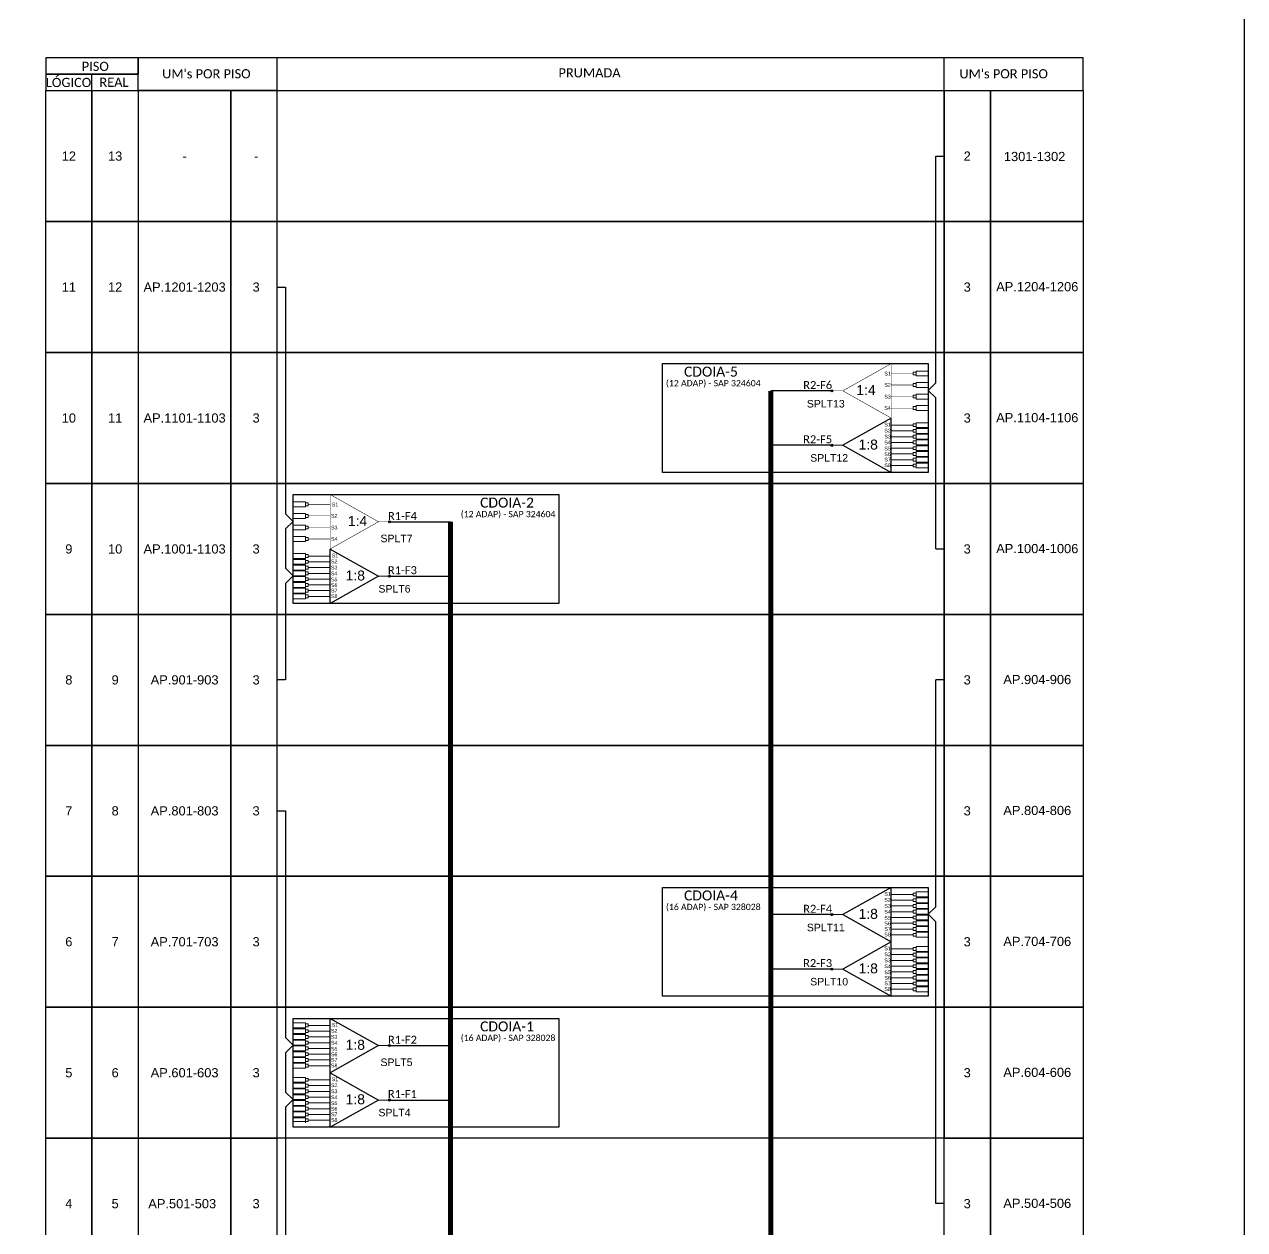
# Model space of a CAD drawing. Header units: millimetres. Extents: x 5724407 to 5725352, y -99080 to -98413.
# Drawn here: x 5725108.1 to 5725352.1, y -98897 to -98655.9 of the extents above; entities that cross this region are included whole.
import ezdxf
from ezdxf.enums import TextEntityAlignment as Align

# ---------------------------------------------------------------- set-up
doc = ezdxf.new("R2010")
doc.units = ezdxf.units.MM
doc.header["$PDMODE"] = 33
doc.header["$PDSIZE"] = 1e-05
doc.linetypes.add('DASHED', pattern=[0.75, 0.5, -0.25])
doc.layers.add('CAP a instalar', color=1, linetype='Continuous')
doc.styles.add('ARIAL', font='arial.ttf')
doc.styles.add('WMF-Calibri0', font='calibri.ttf')

# ---------------------------------------------------------------- blocks, each defined once
blk = doc.blocks.new('SPLITTER_')
blk.add_point((0, 0))
at = {"style": 'ARIAL', "flags": 4}
blk.add_attdef('SPLT', (0, -3.26), '', height=1.5, dxfattribs=at)
blk = doc.blocks.new('A$C415C251F')
at = {"color": 3}
blk.add_point((0, 0), dxfattribs=at)
blk = doc.blocks.new('SPLT_1-4_SC-APC PLANEJADO ESQ.')
at = {"color": 3, "lineweight": 0}
for points in [[(4903.49, -633.89), (4901.07, -633.89)], [(4903.49, -633.89), (4903.49, -634.87)], [(4903.49, -634.87), (4901.07, -634.87)], [(4903.49, -636.19), (4901.07, -636.19)], [(4903.49, -636.19), (4903.49, -637.18)], [(4903.49, -637.18), (4901.07, -637.18)], [(4903.49, -638.5), (4901.07, -638.5)], [(4903.49, -638.5), (4903.49, -639.48)], [(4903.49, -639.48), (4901.07, -639.48)], [(4903.49, -640.8), (4901.07, -640.8)], [(4903.49, -640.8), (4903.49, -641.79)], [(4903.49, -641.79), (4901.07, -641.79)]]:
    blk.add_lwpolyline(points, dxfattribs=at)
for points in [[(4904.07, -634.09), (4903.49, -634.09), (4903.49, -634.66), (4904.07, -634.66)], [(4904.07, -636.4), (4903.49, -636.4), (4903.49, -636.97), (4904.07, -636.97)], [(4904.07, -638.7), (4903.49, -638.7), (4903.49, -639.28), (4904.07, -639.28)], [(4904.07, -641.01), (4903.49, -641.01), (4903.49, -641.58), (4904.07, -641.58)]]:
    blk.add_lwpolyline(points, close=True, dxfattribs=at)
at = {"color": 30, "linetype": 'DASHED', "lineweight": 0, "ltscale": 2.5, "const_width": 0.1}
for points in [[(4904.07, -634.38), (4908.44, -634.38)], [(4908.44, -636.68), (4904.07, -636.68)], [(4908.44, -638.99), (4904.07, -638.99)], [(4918.11, -637.85), (4920.33, -637.85)], [(4908.44, -641.3), (4904.07, -641.3)]]:
    blk.add_lwpolyline(points, dxfattribs=at)
at = {"color": 30, "linetype": 'DASHED', "ltscale": 2.5, "const_width": 0.1}
blk.add_lwpolyline([(4908.44, -632.4), (4918.11, -637.85), (4908.44, -643.3), (4908.44, -632.4)], dxfattribs=at)
at = {"color": 30, "style": 'ARIAL'}
for s, height, p in [('S1', 0.75, (4908.77, -634.78)), ('S2', 0.75, (4908.63, -637.04)), ('1:4', 2, (4911.98, -638.7)), ('S3', 0.75, (4908.63, -639.39)), ('S4', 0.75, (4908.63, -641.65))]:
    blk.add_text(s, height=height, dxfattribs=at).set_placement(p)
blk = doc.blocks.new('SPLT_1-4_SC-APC PLANEJADO')
at = {"color": 30, "linetype": 'DASHED', "ltscale": 2.5, "const_width": 0.1}
for points in [[(4918.24, -603.76), (4908.57, -609.21), (4918.24, -614.66), (4918.24, -603.76)], [(4922.62, -605.74), (4918.24, -605.74)], [(4908.57, -609.21), (4906.35, -609.21)], [(4918.24, -608.05), (4922.62, -608.05)], [(4918.24, -610.35), (4922.62, -610.35)], [(4918.24, -612.66), (4922.62, -612.66)]]:
    blk.add_lwpolyline(points, dxfattribs=at)
at = {"color": 3, "lineweight": 0}
for points in [[(4922.62, -605.46), (4923.2, -605.46), (4923.2, -606.03), (4922.62, -606.03)], [(4922.62, -607.76), (4923.2, -607.76), (4923.2, -608.33), (4922.62, -608.33)], [(4922.62, -610.07), (4923.2, -610.07), (4923.2, -610.64), (4922.62, -610.64)], [(4922.62, -612.37), (4923.2, -612.37), (4923.2, -612.95), (4922.62, -612.95)]]:
    blk.add_lwpolyline(points, close=True, dxfattribs=at)
for points in [[(4923.2, -605.25), (4923.2, -606.23)], [(4923.2, -605.25), (4925.61, -605.25)], [(4923.2, -606.23), (4925.61, -606.23)], [(4923.2, -607.55), (4923.2, -608.54)], [(4923.2, -607.55), (4925.61, -607.55)], [(4923.2, -608.54), (4925.61, -608.54)], [(4923.2, -609.86), (4923.2, -610.85)], [(4923.2, -609.86), (4925.61, -609.86)], [(4923.2, -610.85), (4925.61, -610.85)], [(4923.2, -612.17), (4923.2, -613.15)], [(4923.2, -612.17), (4925.61, -612.17)], [(4923.2, -613.15), (4925.61, -613.15)]]:
    blk.add_lwpolyline(points, dxfattribs=at)
at = {"color": 30, "style": 'ARIAL'}
for s, height, p in [('S1', 0.75, (4916.87, -606.14)), ('1:4', 2, (4911.26, -610.06)), ('S2', 0.75, (4916.87, -608.4)), ('S3', 0.75, (4916.87, -610.75)), ('S4', 0.75, (4916.87, -613.01))]:
    blk.add_text(s, height=height, dxfattribs=at).set_placement(p)

msp = doc.modelspace()

# ---------------------------------------------------------------- hatches: boundary and pattern name
h = msp.add_hatch(color=3)
h.dxf.hatch_style = 1
edge = h.paths.add_edge_path()
edge.add_arc((5725269.53, -98729.17), 0.205, 0, 360)
h = msp.add_hatch(color=3)
h.dxf.hatch_style = 1
edge = h.paths.add_edge_path()
edge.add_arc((5725269.53, -98740.07), 0.205, 0, 360)
h = msp.add_hatch(color=3)
h.dxf.hatch_style = 1
edge = h.paths.add_edge_path()
edge.add_arc((5725181.1, -98755.36), 0.205, 0, 360)
h = msp.add_hatch(color=3)
h.dxf.hatch_style = 1
edge = h.paths.add_edge_path()
edge.add_arc((5725181.1, -98766.26), 0.205, 0, 360)
h = msp.add_hatch(color=3)
h.dxf.hatch_style = 1
edge = h.paths.add_edge_path()
edge.add_arc((5725269.53, -98833.95), 0.205, 0, 360)
h = msp.add_hatch(color=3)
h.dxf.hatch_style = 1
edge = h.paths.add_edge_path()
edge.add_arc((5725269.53, -98844.85), 0.205, 0, 360)
h = msp.add_hatch(color=3)
h.dxf.hatch_style = 1
edge = h.paths.add_edge_path()
edge.add_arc((5725181.1, -98860.14), 0.205, 0, 360)
h = msp.add_hatch(color=3)
h.dxf.hatch_style = 1
edge = h.paths.add_edge_path()
edge.add_arc((5725181.1, -98871.04), 0.205, 0, 360)

# ---------------------------------------------------------------- linework, layer by layer
at = {"color": 3}
for p, q in [((5725290.36, -98727.58), (5725290.36, -98682.21)), ((5725290.36, -98682.21), (5725292.01, -98682.21)), ((5725288.79, -98729.09), (5725290.36, -98727.58)), ((5725290.36, -98730.59), (5725288.79, -98729.09)), ((5725290.36, -98760.8), (5725290.36, -98730.59)), ((5725290.36, -98737.32), (5725290.36, -98737.32)), ((5725290.36, -98760.8), (5725292.01, -98760.8)), ((5725288.79, -98833.87), (5725290.36, -98832.36)), ((5725290.36, -98835.37), (5725288.79, -98833.87)), ((5725290.36, -98842.1), (5725290.36, -98835.37)), ((5725290.36, -98891.77), (5725290.36, -98839.38)), ((5725290.36, -98842.1), (5725290.36, -98842.1))]:
    msp.add_line(p, q, dxfattribs=at)
at = {"color": 7}
msp.add_lwpolyline([(5724407.48, -99080.25), (5725352.09, -99080.25), (5725352.09, -98413.07), (5724407.48, -98413.07)], close=True, dxfattribs=at)
for points in [[(5725112.33, -98665.83), (5725130.85, -98665.83), (5725130.85, -98662.54), (5725112.33, -98662.54)], [(5725112.33, -98669.11), (5725130.85, -98669.11), (5725130.85, -98665.83), (5725112.33, -98665.83)]]:
    msp.add_lwpolyline(points, close=True)
for points in [[(5725130.85, -98669.11), (5725319.79, -98669.11), (5725319.79, -98662.54), (5725130.85, -98662.54), (5725130.85, -98662.54), (5725130.85, -98665.83)], [(5725292, -98669.11), (5725292, -98662.54)], [(5725121.59, -98669.11), (5725121.59, -98665.83)]]:
    msp.add_lwpolyline(points)
at = {"color": 0}
msp.add_lwpolyline([(5725158.62, -98669.11), (5725158.62, -98662.54)], dxfattribs=at)
for points in [[(5725112.33, -98669.11), (5725121.59, -98669.11), (5725121.59, -98695.31), (5725112.33, -98695.31)], [(5725121.59, -98669.11), (5725130.85, -98669.11), (5725130.85, -98695.31), (5725121.59, -98695.31)], [(5725149.37, -98669.11), (5725130.85, -98669.11), (5725130.85, -98695.31), (5725149.37, -98695.31)], [(5725158.62, -98669.11), (5725149.37, -98669.11), (5725149.37, -98695.31), (5725158.62, -98695.31)], [(5725158.62, -98669.11), (5725292.01, -98669.11), (5725292.01, -98695.31), (5725158.62, -98695.31)], [(5725292.01, -98669.11), (5725301.27, -98669.11), (5725301.27, -98695.31), (5725292.01, -98695.31)], [(5725301.27, -98669.11), (5725319.79, -98669.11), (5725319.79, -98695.31), (5725301.27, -98695.31)], [(5725112.33, -98695.31), (5725121.59, -98695.31), (5725121.59, -98721.5), (5725112.33, -98721.5)], [(5725121.59, -98695.31), (5725130.85, -98695.31), (5725130.85, -98721.5), (5725121.59, -98721.5)], [(5725149.37, -98695.31), (5725130.85, -98695.31), (5725130.85, -98721.5), (5725149.37, -98721.5)], [(5725158.62, -98695.31), (5725149.37, -98695.31), (5725149.37, -98721.5), (5725158.62, -98721.5)], [(5725158.62, -98695.31), (5725292.01, -98695.31), (5725292.01, -98721.5), (5725158.62, -98721.5)], [(5725292.01, -98695.31), (5725301.27, -98695.31), (5725301.27, -98721.5), (5725292.01, -98721.5)], [(5725301.27, -98695.31), (5725319.79, -98695.31), (5725319.79, -98721.5), (5725301.27, -98721.5)], [(5725112.33, -98721.5), (5725121.59, -98721.5), (5725121.59, -98747.7), (5725112.33, -98747.7)], [(5725121.59, -98721.5), (5725130.85, -98721.5), (5725130.85, -98747.7), (5725121.59, -98747.7)], [(5725149.37, -98721.5), (5725130.85, -98721.5), (5725130.85, -98747.7), (5725149.37, -98747.7)], [(5725158.62, -98721.5), (5725149.37, -98721.5), (5725149.37, -98747.7), (5725158.62, -98747.7)], [(5725158.62, -98721.5), (5725292.01, -98721.5), (5725292.01, -98747.7), (5725158.62, -98747.7)], [(5725292.01, -98721.5), (5725301.27, -98721.5), (5725301.27, -98747.7), (5725292.01, -98747.7)], [(5725301.27, -98721.5), (5725319.79, -98721.5), (5725319.79, -98747.7), (5725301.27, -98747.7)], [(5725112.33, -98747.7), (5725121.59, -98747.7), (5725121.59, -98773.89), (5725112.33, -98773.89)], [(5725121.59, -98747.7), (5725130.85, -98747.7), (5725130.85, -98773.89), (5725121.59, -98773.89)], [(5725149.37, -98747.7), (5725130.85, -98747.7), (5725130.85, -98773.89), (5725149.37, -98773.89)], [(5725158.62, -98747.7), (5725149.37, -98747.7), (5725149.37, -98773.89), (5725158.62, -98773.89)], [(5725158.62, -98747.7), (5725292.01, -98747.7), (5725292.01, -98773.89), (5725158.62, -98773.89)], [(5725292.01, -98747.7), (5725301.27, -98747.7), (5725301.27, -98773.89), (5725292.01, -98773.89)], [(5725301.27, -98747.7), (5725319.79, -98747.7), (5725319.79, -98773.89), (5725301.27, -98773.89)], [(5725112.33, -98773.89), (5725121.59, -98773.89), (5725121.59, -98800.09), (5725112.33, -98800.09)], [(5725121.59, -98773.89), (5725130.85, -98773.89), (5725130.85, -98800.09), (5725121.59, -98800.09)], [(5725149.37, -98773.89), (5725130.85, -98773.89), (5725130.85, -98800.09), (5725149.37, -98800.09)], [(5725158.62, -98773.89), (5725149.37, -98773.89), (5725149.37, -98800.09), (5725158.62, -98800.09)], [(5725158.62, -98773.89), (5725292.01, -98773.89), (5725292.01, -98800.09), (5725158.62, -98800.09)], [(5725292.01, -98773.89), (5725301.27, -98773.89), (5725301.27, -98800.09), (5725292.01, -98800.09)], [(5725301.27, -98773.89), (5725319.79, -98773.89), (5725319.79, -98800.09), (5725301.27, -98800.09)], [(5725112.33, -98800.09), (5725121.59, -98800.09), (5725121.59, -98826.28), (5725112.33, -98826.28)], [(5725121.59, -98800.09), (5725130.85, -98800.09), (5725130.85, -98826.28), (5725121.59, -98826.28)], [(5725149.37, -98800.09), (5725130.85, -98800.09), (5725130.85, -98826.28), (5725149.37, -98826.28)], [(5725158.62, -98800.09), (5725149.37, -98800.09), (5725149.37, -98826.28), (5725158.62, -98826.28)], [(5725158.62, -98800.09), (5725292.01, -98800.09), (5725292.01, -98826.28), (5725158.62, -98826.28)], [(5725292.01, -98800.09), (5725301.27, -98800.09), (5725301.27, -98826.28), (5725292.01, -98826.28)], [(5725301.27, -98800.09), (5725319.79, -98800.09), (5725319.79, -98826.28), (5725301.27, -98826.28)], [(5725112.33, -98826.28), (5725121.59, -98826.28), (5725121.59, -98852.48), (5725112.33, -98852.48)], [(5725121.59, -98826.28), (5725130.85, -98826.28), (5725130.85, -98852.48), (5725121.59, -98852.48)], [(5725149.37, -98826.28), (5725130.85, -98826.28), (5725130.85, -98852.48), (5725149.37, -98852.48)], [(5725158.62, -98826.28), (5725149.37, -98826.28), (5725149.37, -98852.48), (5725158.62, -98852.48)], [(5725158.62, -98826.28), (5725292.01, -98826.28), (5725292.01, -98852.48), (5725158.62, -98852.48)], [(5725292.01, -98826.28), (5725301.27, -98826.28), (5725301.27, -98852.48), (5725292.01, -98852.48)], [(5725301.27, -98826.28), (5725319.79, -98826.28), (5725319.79, -98852.48), (5725301.27, -98852.48)], [(5725112.33, -98852.48), (5725121.59, -98852.48), (5725121.59, -98878.67), (5725112.33, -98878.67)], [(5725121.59, -98852.48), (5725130.85, -98852.48), (5725130.85, -98878.67), (5725121.59, -98878.67)], [(5725149.37, -98852.48), (5725130.85, -98852.48), (5725130.85, -98878.67), (5725149.37, -98878.67)], [(5725158.62, -98852.48), (5725149.37, -98852.48), (5725149.37, -98878.67), (5725158.62, -98878.67)], [(5725158.62, -98852.48), (5725292.01, -98852.48), (5725292.01, -98878.67), (5725158.62, -98878.67)], [(5725292.01, -98852.48), (5725301.27, -98852.48), (5725301.27, -98878.67), (5725292.01, -98878.67)], [(5725301.27, -98852.48), (5725319.79, -98852.48), (5725319.79, -98878.67), (5725301.27, -98878.67)], [(5725112.33, -98878.67), (5725121.59, -98878.67), (5725121.59, -98904.87), (5725112.33, -98904.87)], [(5725121.59, -98878.67), (5725130.85, -98878.67), (5725130.85, -98904.87), (5725121.59, -98904.87)], [(5725149.37, -98878.67), (5725130.85, -98878.67), (5725130.85, -98904.87), (5725149.37, -98904.87)], [(5725158.62, -98878.67), (5725149.37, -98878.67), (5725149.37, -98904.87), (5725158.62, -98904.87)], [(5725292.01, -98878.67), (5725301.27, -98878.67), (5725301.27, -98904.87), (5725292.01, -98904.87)], [(5725301.27, -98878.67), (5725319.79, -98878.67), (5725319.79, -98904.87), (5725301.27, -98904.87)]]:
    msp.add_lwpolyline(points, close=True, dxfattribs=at)
at = {"color": 3}
for points in [[(5725158.62, -98708.41), (5725160.28, -98708.41)], [(5725160.28, -98708.41), (5725160.28, -98753.77), (5725161.84, -98755.28), (5725160.27, -98756.79), (5725160.27, -98757.95)], [(5725160.27, -98757.95), (5725160.27, -98757.95), (5725160.28, -98764.67), (5725161.84, -98766.18), (5725160.27, -98767.68), (5725160.27, -98786.99), (5725158.62, -98786.99)], [(5725292.01, -98786.99), (5725290.36, -98786.99)], [(5725290.36, -98832.36), (5725290.36, -98786.99)], [(5725158.62, -98813.19), (5725160.28, -98813.19), (5725160.28, -98848.97)], [(5725160.28, -98848.97), (5725160.28, -98858.55), (5725161.84, -98860.06), (5725160.27, -98861.57), (5725160.27, -98862.73)], [(5725160.27, -98862.73), (5725160.27, -98862.73), (5725160.28, -98869.45), (5725161.84, -98870.96), (5725160.27, -98872.46), (5725160.27, -98917.97)], [(5725292.01, -98891.77), (5725290.36, -98891.77)]]:
    msp.add_lwpolyline(points, dxfattribs=at)
at = {"color": 1}
for points in [[(5725288.79, -98745.51), (5725288.79, -98745.51), (5725288.79, -98745.51), (5725235.66, -98745.51), (5725235.66, -98723.72), (5725235.66, -98723.72)], [(5725281.42, -98734.62), (5725271.76, -98740.07), (5725281.42, -98745.51), (5725281.42, -98734.62)], [(5725214.97, -98771.71), (5725214.97, -98771.71), (5725214.97, -98771.71), (5725161.84, -98771.71), (5725161.84, -98751.02), (5725161.84, -98751.02)], [(5725169.21, -98760.81), (5725178.88, -98766.26), (5725169.21, -98771.71), (5725169.21, -98760.81)], [(5725288.79, -98850.29), (5725288.79, -98850.29), (5725288.79, -98850.29), (5725235.66, -98850.29), (5725235.66, -98828.5), (5725235.66, -98828.5)], [(5725281.42, -98828.5), (5725271.76, -98833.95), (5725281.42, -98839.4), (5725281.42, -98828.5)], [(5725281.42, -98839.4), (5725271.76, -98844.85), (5725281.42, -98850.29), (5725281.42, -98839.4)], [(5725169.21, -98854.7), (5725178.88, -98860.14), (5725169.21, -98865.59), (5725169.21, -98854.7)], [(5725214.97, -98876.49), (5725214.97, -98876.49), (5725214.97, -98876.49), (5725161.84, -98876.49), (5725161.84, -98855.8), (5725161.84, -98855.8)], [(5725169.21, -98865.59), (5725178.88, -98871.04), (5725169.21, -98876.49), (5725169.21, -98865.59)]]:
    msp.add_lwpolyline(points, dxfattribs=at)
for points in [[(5725235.66, -98723.72), (5725288.79, -98723.72), (5725288.79, -98745.51), (5725235.66, -98745.51)], [(5725161.84, -98749.92), (5725214.97, -98749.92), (5725214.97, -98771.71), (5725161.84, -98771.71)], [(5725235.66, -98828.5), (5725288.79, -98828.5), (5725288.79, -98850.29), (5725235.66, -98850.29)], [(5725161.84, -98854.7), (5725214.97, -98854.7), (5725214.97, -98876.49), (5725161.84, -98876.49)]]:
    msp.add_lwpolyline(points, close=True, dxfattribs=at)
at = {"color": 6, "const_width": 1}
msp.add_lwpolyline([(5725257.37, -98964.92), (5725257.37, -98729.17)], dxfattribs=at)
at = {"color": 6}
for points in [[(5725269.33, -98729.17), (5725257.37, -98729.17)], [(5725269.33, -98740.07), (5725257.37, -98740.07)], [(5725269.33, -98833.95), (5725257.37, -98833.95)], [(5725269.33, -98844.85), (5725257.37, -98844.85)]]:
    msp.add_lwpolyline(points, dxfattribs=at)
at = {"color": 3, "lineweight": 0}
for points in [[(5725285.8, -98736.03), (5725281.42, -98736.03)], [(5725281.42, -98737.18), (5725285.8, -98737.18)], [(5725286.38, -98735.54), (5725286.38, -98736.52)], [(5725286.38, -98735.54), (5725288.79, -98735.54)], [(5725286.38, -98736.52), (5725288.79, -98736.52)], [(5725286.38, -98736.69), (5725286.38, -98737.68)], [(5725286.38, -98736.69), (5725288.79, -98736.69)], [(5725286.38, -98737.68), (5725288.79, -98737.68)], [(5725281.42, -98738.34), (5725285.8, -98738.34)], [(5725281.42, -98739.49), (5725285.8, -98739.49)], [(5725286.38, -98737.84), (5725286.38, -98738.83)], [(5725286.38, -98737.84), (5725288.79, -98737.84)], [(5725286.38, -98738.83), (5725288.79, -98738.83)], [(5725286.38, -98739), (5725286.38, -98739.98)], [(5725286.38, -98739), (5725288.79, -98739)], [(5725286.38, -98739.98), (5725288.79, -98739.98)], [(5725281.42, -98740.64), (5725285.8, -98740.64)], [(5725281.42, -98741.79), (5725285.8, -98741.79)], [(5725286.38, -98740.15), (5725286.38, -98741.13)], [(5725286.38, -98740.15), (5725288.79, -98740.15)], [(5725286.38, -98741.13), (5725288.79, -98741.13)], [(5725286.38, -98741.3), (5725286.38, -98742.29)], [(5725286.38, -98741.3), (5725288.79, -98741.3)], [(5725286.38, -98742.29), (5725288.79, -98742.29)], [(5725286.38, -98742.45), (5725286.38, -98743.44)], [(5725286.38, -98742.45), (5725288.79, -98742.45)], [(5725281.42, -98742.95), (5725285.8, -98742.95)], [(5725281.42, -98744.1), (5725285.8, -98744.1)], [(5725286.38, -98743.44), (5725288.79, -98743.44)], [(5725286.38, -98743.61), (5725286.38, -98744.59)], [(5725286.38, -98743.61), (5725288.79, -98743.61)], [(5725286.38, -98744.59), (5725288.79, -98744.59)], [(5725164.26, -98761.73), (5725161.84, -98761.73)], [(5725164.26, -98761.73), (5725164.26, -98762.72)], [(5725164.26, -98762.72), (5725161.84, -98762.72)], [(5725164.26, -98762.88), (5725161.84, -98762.88)], [(5725164.26, -98763.87), (5725161.84, -98763.87)], [(5725164.26, -98764.04), (5725161.84, -98764.04)], [(5725164.26, -98762.88), (5725164.26, -98763.87)], [(5725164.26, -98764.04), (5725164.26, -98765.02)], [(5725164.83, -98762.23), (5725169.21, -98762.23)], [(5725169.21, -98763.38), (5725164.83, -98763.38)], [(5725169.21, -98764.53), (5725164.83, -98764.53)], [(5725164.26, -98765.02), (5725161.84, -98765.02)], [(5725164.26, -98765.19), (5725161.84, -98765.19)], [(5725164.26, -98766.18), (5725161.84, -98766.18)], [(5725164.26, -98766.34), (5725161.84, -98766.34)], [(5725164.26, -98765.19), (5725164.26, -98766.18)], [(5725164.26, -98766.34), (5725164.26, -98767.33)], [(5725169.21, -98765.68), (5725164.83, -98765.68)], [(5725169.21, -98766.84), (5725164.83, -98766.84)], [(5725164.26, -98767.33), (5725161.84, -98767.33)], [(5725164.26, -98767.5), (5725161.84, -98767.5)], [(5725164.26, -98768.48), (5725161.84, -98768.48)], [(5725164.26, -98768.65), (5725161.84, -98768.65)], [(5725164.26, -98767.5), (5725164.26, -98768.48)], [(5725164.26, -98768.65), (5725164.26, -98769.64)], [(5725169.21, -98767.99), (5725164.83, -98767.99)], [(5725169.21, -98769.14), (5725164.83, -98769.14)], [(5725164.26, -98769.64), (5725161.84, -98769.64)], [(5725164.26, -98769.8), (5725161.84, -98769.8)], [(5725164.26, -98770.79), (5725161.84, -98770.79)], [(5725164.26, -98769.8), (5725164.26, -98770.79)], [(5725169.21, -98770.3), (5725164.83, -98770.3)], [(5725285.8, -98829.91), (5725281.42, -98829.91)], [(5725286.38, -98829.42), (5725286.38, -98830.41)], [(5725286.38, -98829.42), (5725288.79, -98829.42)], [(5725286.38, -98830.41), (5725288.79, -98830.41)], [(5725281.42, -98831.07), (5725285.8, -98831.07)], [(5725281.42, -98832.22), (5725285.8, -98832.22)], [(5725286.38, -98830.57), (5725286.38, -98831.56)], [(5725286.38, -98830.57), (5725288.79, -98830.57)], [(5725286.38, -98831.56), (5725288.79, -98831.56)], [(5725286.38, -98831.73), (5725286.38, -98832.71)], [(5725286.38, -98831.73), (5725288.79, -98831.73)], [(5725286.38, -98832.71), (5725288.79, -98832.71)], [(5725281.42, -98833.37), (5725285.8, -98833.37)], [(5725281.42, -98834.52), (5725285.8, -98834.52)], [(5725286.38, -98832.88), (5725286.38, -98833.87)], [(5725286.38, -98832.88), (5725288.79, -98832.88)], [(5725286.38, -98833.87), (5725288.79, -98833.87)], [(5725286.38, -98834.03), (5725286.38, -98835.02)], [(5725286.38, -98834.03), (5725288.79, -98834.03)], [(5725286.38, -98835.02), (5725288.79, -98835.02)], [(5725286.38, -98835.18), (5725286.38, -98836.17)], [(5725286.38, -98835.18), (5725288.79, -98835.18)], [(5725281.42, -98835.68), (5725285.8, -98835.68)], [(5725281.42, -98836.83), (5725285.8, -98836.83)], [(5725286.38, -98836.17), (5725288.79, -98836.17)], [(5725286.38, -98836.34), (5725286.38, -98837.32)], [(5725286.38, -98836.34), (5725288.79, -98836.34)], [(5725286.38, -98837.32), (5725288.79, -98837.32)], [(5725286.38, -98837.49), (5725286.38, -98838.48)], [(5725286.38, -98837.49), (5725288.79, -98837.49)], [(5725281.42, -98837.98), (5725285.8, -98837.98)], [(5725286.38, -98838.48), (5725288.79, -98838.48)], [(5725285.8, -98840.81), (5725281.42, -98840.81)], [(5725281.42, -98841.96), (5725285.8, -98841.96)], [(5725286.38, -98840.32), (5725286.38, -98841.3)], [(5725286.38, -98840.32), (5725288.79, -98840.32)], [(5725286.38, -98841.3), (5725288.79, -98841.3)], [(5725286.38, -98841.47), (5725286.38, -98842.46)], [(5725286.38, -98841.47), (5725288.79, -98841.47)], [(5725286.38, -98842.46), (5725288.79, -98842.46)], [(5725286.38, -98842.62), (5725286.38, -98843.61)], [(5725286.38, -98842.62), (5725288.79, -98842.62)], [(5725281.42, -98843.12), (5725285.8, -98843.12)], [(5725281.42, -98844.27), (5725285.8, -98844.27)], [(5725286.38, -98843.61), (5725288.79, -98843.61)], [(5725286.38, -98843.78), (5725286.38, -98844.76)], [(5725286.38, -98843.78), (5725288.79, -98843.78)], [(5725286.38, -98844.76), (5725288.79, -98844.76)], [(5725286.38, -98844.93), (5725286.38, -98845.91)], [(5725286.38, -98844.93), (5725288.79, -98844.93)], [(5725281.42, -98845.42), (5725285.8, -98845.42)], [(5725281.42, -98846.57), (5725285.8, -98846.57)], [(5725286.38, -98845.91), (5725288.79, -98845.91)], [(5725286.38, -98846.08), (5725286.38, -98847.07)], [(5725286.38, -98846.08), (5725288.79, -98846.08)], [(5725286.38, -98847.07), (5725288.79, -98847.07)], [(5725286.38, -98847.23), (5725286.38, -98848.22)], [(5725286.38, -98847.23), (5725288.79, -98847.23)], [(5725281.42, -98847.73), (5725285.8, -98847.73)], [(5725281.42, -98848.88), (5725285.8, -98848.88)], [(5725286.38, -98848.22), (5725288.79, -98848.22)], [(5725286.38, -98848.39), (5725286.38, -98849.37)], [(5725286.38, -98848.39), (5725288.79, -98848.39)], [(5725164.26, -98855.61), (5725161.84, -98855.61)], [(5725164.26, -98856.6), (5725161.84, -98856.6)], [(5725164.26, -98856.77), (5725161.84, -98856.77)], [(5725164.26, -98855.61), (5725164.26, -98856.6)], [(5725164.26, -98856.77), (5725164.26, -98857.75)], [(5725164.83, -98856.11), (5725169.21, -98856.11)], [(5725169.21, -98857.26), (5725164.83, -98857.26)], [(5725164.26, -98857.75), (5725161.84, -98857.75)], [(5725164.26, -98857.92), (5725161.84, -98857.92)], [(5725164.26, -98858.91), (5725161.84, -98858.91)], [(5725164.26, -98859.07), (5725161.84, -98859.07)], [(5725164.26, -98857.92), (5725164.26, -98858.91)], [(5725164.26, -98859.07), (5725164.26, -98860.06)], [(5725169.21, -98858.41), (5725164.83, -98858.41)], [(5725169.21, -98859.57), (5725164.83, -98859.57)], [(5725164.26, -98860.06), (5725161.84, -98860.06)], [(5725164.26, -98860.23), (5725161.84, -98860.23)], [(5725164.26, -98861.21), (5725161.84, -98861.21)], [(5725164.26, -98861.38), (5725161.84, -98861.38)], [(5725164.26, -98860.23), (5725164.26, -98861.21)], [(5725164.26, -98861.38), (5725164.26, -98862.37)], [(5725169.21, -98860.72), (5725164.83, -98860.72)], [(5725169.21, -98861.87), (5725164.83, -98861.87)], [(5725164.26, -98862.37), (5725161.84, -98862.37)], [(5725164.26, -98862.53), (5725161.84, -98862.53)], [(5725164.26, -98863.52), (5725161.84, -98863.52)], [(5725164.26, -98863.69), (5725161.84, -98863.69)], [(5725164.26, -98862.53), (5725164.26, -98863.52)], [(5725164.26, -98863.69), (5725164.26, -98864.67)], [(5725169.21, -98863.03), (5725164.83, -98863.03)], [(5725169.21, -98864.18), (5725164.83, -98864.18)], [(5725164.26, -98864.67), (5725161.84, -98864.67)], [(5725164.26, -98866.51), (5725161.84, -98866.51)], [(5725164.26, -98866.51), (5725164.26, -98867.5)], [(5725164.83, -98867.01), (5725169.21, -98867.01)], [(5725164.26, -98867.5), (5725161.84, -98867.5)], [(5725164.26, -98867.66), (5725161.84, -98867.66)], [(5725164.26, -98868.65), (5725161.84, -98868.65)], [(5725164.26, -98868.82), (5725161.84, -98868.82)], [(5725164.26, -98867.66), (5725164.26, -98868.65)], [(5725164.26, -98868.82), (5725164.26, -98869.8)], [(5725169.21, -98868.16), (5725164.83, -98868.16)], [(5725169.21, -98869.31), (5725164.83, -98869.31)], [(5725164.26, -98869.8), (5725161.84, -98869.8)], [(5725164.26, -98869.97), (5725161.84, -98869.97)], [(5725164.26, -98870.96), (5725161.84, -98870.96)], [(5725164.26, -98871.12), (5725161.84, -98871.12)], [(5725164.26, -98869.97), (5725164.26, -98870.96)], [(5725164.26, -98871.12), (5725164.26, -98872.11)], [(5725169.21, -98870.46), (5725164.83, -98870.46)], [(5725169.21, -98871.62), (5725164.83, -98871.62)], [(5725164.26, -98872.11), (5725161.84, -98872.11)], [(5725164.26, -98872.28), (5725161.84, -98872.28)], [(5725164.26, -98873.26), (5725161.84, -98873.26)], [(5725164.26, -98873.43), (5725161.84, -98873.43)], [(5725164.26, -98872.28), (5725164.26, -98873.26)], [(5725164.26, -98873.43), (5725164.26, -98874.42)], [(5725169.21, -98872.77), (5725164.83, -98872.77)], [(5725169.21, -98873.92), (5725164.83, -98873.92)], [(5725164.26, -98874.42), (5725161.84, -98874.42)], [(5725164.26, -98874.58), (5725161.84, -98874.58)], [(5725164.26, -98874.58), (5725164.26, -98875.57)], [(5725169.21, -98875.08), (5725164.83, -98875.08)]]:
    msp.add_lwpolyline(points, dxfattribs=at)
for points in [[(5725285.8, -98735.74), (5725286.38, -98735.74), (5725286.38, -98736.32), (5725285.8, -98736.32)], [(5725285.8, -98736.9), (5725286.38, -98736.9), (5725286.38, -98737.47), (5725285.8, -98737.47)], [(5725285.8, -98738.05), (5725286.38, -98738.05), (5725286.38, -98738.62), (5725285.8, -98738.62)], [(5725285.8, -98739.2), (5725286.38, -98739.2), (5725286.38, -98739.77), (5725285.8, -98739.77)], [(5725285.8, -98740.36), (5725286.38, -98740.36), (5725286.38, -98740.93), (5725285.8, -98740.93)], [(5725285.8, -98741.51), (5725286.38, -98741.51), (5725286.38, -98742.08), (5725285.8, -98742.08)], [(5725285.8, -98742.66), (5725286.38, -98742.66), (5725286.38, -98743.23), (5725285.8, -98743.23)], [(5725285.8, -98743.81), (5725286.38, -98743.81), (5725286.38, -98744.39), (5725285.8, -98744.39)], [(5725164.83, -98761.94), (5725164.26, -98761.94), (5725164.26, -98762.51), (5725164.83, -98762.51)], [(5725164.83, -98763.09), (5725164.26, -98763.09), (5725164.26, -98763.66), (5725164.83, -98763.66)], [(5725164.83, -98764.24), (5725164.26, -98764.24), (5725164.26, -98764.82), (5725164.83, -98764.82)], [(5725164.83, -98765.4), (5725164.26, -98765.4), (5725164.26, -98765.97), (5725164.83, -98765.97)], [(5725164.83, -98766.55), (5725164.26, -98766.55), (5725164.26, -98767.12), (5725164.83, -98767.12)], [(5725164.83, -98767.7), (5725164.26, -98767.7), (5725164.26, -98768.28), (5725164.83, -98768.28)], [(5725164.83, -98768.86), (5725164.26, -98768.86), (5725164.26, -98769.43), (5725164.83, -98769.43)], [(5725164.83, -98770.01), (5725164.26, -98770.01), (5725164.26, -98770.58), (5725164.83, -98770.58)], [(5725285.8, -98829.63), (5725286.38, -98829.63), (5725286.38, -98830.2), (5725285.8, -98830.2)], [(5725285.8, -98830.78), (5725286.38, -98830.78), (5725286.38, -98831.35), (5725285.8, -98831.35)], [(5725285.8, -98831.93), (5725286.38, -98831.93), (5725286.38, -98832.51), (5725285.8, -98832.51)], [(5725285.8, -98833.09), (5725286.38, -98833.09), (5725286.38, -98833.66), (5725285.8, -98833.66)], [(5725285.8, -98834.24), (5725286.38, -98834.24), (5725286.38, -98834.81), (5725285.8, -98834.81)], [(5725285.8, -98835.39), (5725286.38, -98835.39), (5725286.38, -98835.96), (5725285.8, -98835.96)], [(5725285.8, -98836.54), (5725286.38, -98836.54), (5725286.38, -98837.12), (5725285.8, -98837.12)], [(5725285.8, -98837.7), (5725286.38, -98837.7), (5725286.38, -98838.27), (5725285.8, -98838.27)], [(5725285.8, -98840.52), (5725286.38, -98840.52), (5725286.38, -98841.1), (5725285.8, -98841.1)], [(5725285.8, -98841.68), (5725286.38, -98841.68), (5725286.38, -98842.25), (5725285.8, -98842.25)], [(5725285.8, -98842.83), (5725286.38, -98842.83), (5725286.38, -98843.4), (5725285.8, -98843.4)], [(5725285.8, -98843.98), (5725286.38, -98843.98), (5725286.38, -98844.55), (5725285.8, -98844.55)], [(5725285.8, -98845.14), (5725286.38, -98845.14), (5725286.38, -98845.71), (5725285.8, -98845.71)], [(5725285.8, -98846.29), (5725286.38, -98846.29), (5725286.38, -98846.86), (5725285.8, -98846.86)], [(5725285.8, -98847.44), (5725286.38, -98847.44), (5725286.38, -98848.01), (5725285.8, -98848.01)], [(5725285.8, -98848.59), (5725286.38, -98848.59), (5725286.38, -98849.17), (5725285.8, -98849.17)], [(5725164.83, -98855.82), (5725164.26, -98855.82), (5725164.26, -98856.39), (5725164.83, -98856.39)], [(5725164.83, -98856.97), (5725164.26, -98856.97), (5725164.26, -98857.55), (5725164.83, -98857.55)], [(5725164.83, -98858.13), (5725164.26, -98858.13), (5725164.26, -98858.7), (5725164.83, -98858.7)], [(5725164.83, -98859.28), (5725164.26, -98859.28), (5725164.26, -98859.85), (5725164.83, -98859.85)], [(5725164.83, -98860.43), (5725164.26, -98860.43), (5725164.26, -98861.01), (5725164.83, -98861.01)], [(5725164.83, -98861.59), (5725164.26, -98861.59), (5725164.26, -98862.16), (5725164.83, -98862.16)], [(5725164.83, -98862.74), (5725164.26, -98862.74), (5725164.26, -98863.31), (5725164.83, -98863.31)], [(5725164.83, -98863.89), (5725164.26, -98863.89), (5725164.26, -98864.47), (5725164.83, -98864.47)], [(5725164.83, -98866.72), (5725164.26, -98866.72), (5725164.26, -98867.29), (5725164.83, -98867.29)], [(5725164.83, -98867.87), (5725164.26, -98867.87), (5725164.26, -98868.44), (5725164.83, -98868.44)], [(5725164.83, -98869.02), (5725164.26, -98869.02), (5725164.26, -98869.6), (5725164.83, -98869.6)], [(5725164.83, -98870.18), (5725164.26, -98870.18), (5725164.26, -98870.75), (5725164.83, -98870.75)], [(5725164.83, -98871.33), (5725164.26, -98871.33), (5725164.26, -98871.9), (5725164.83, -98871.9)], [(5725164.83, -98872.48), (5725164.26, -98872.48), (5725164.26, -98873.06), (5725164.83, -98873.06)], [(5725164.83, -98873.64), (5725164.26, -98873.64), (5725164.26, -98874.21), (5725164.83, -98874.21)], [(5725164.83, -98874.79), (5725164.26, -98874.79), (5725164.26, -98875.36), (5725164.83, -98875.36)]]:
    msp.add_lwpolyline(points, close=True, dxfattribs=at)
at = {"color": 1, "lineweight": 0}
for points in [[(5725271.76, -98740.07), (5725269.53, -98740.07)], [(5725271.76, -98740.07), (5725269.53, -98740.07)], [(5725178.88, -98766.26), (5725181.1, -98766.26)], [(5725271.76, -98833.95), (5725269.53, -98833.95)], [(5725271.76, -98844.85), (5725269.53, -98844.85)], [(5725178.88, -98860.14), (5725181.1, -98860.14)], [(5725178.88, -98871.04), (5725181.1, -98871.04)]]:
    msp.add_lwpolyline(points, dxfattribs=at)
at = {"color": 5}
for points in [[(5725181.31, -98755.36), (5725193.26, -98755.36)], [(5725181.31, -98766.26), (5725193.26, -98766.26)], [(5725181.31, -98860.14), (5725193.26, -98860.14)], [(5725181.31, -98871.04), (5725193.26, -98871.04)]]:
    msp.add_lwpolyline(points, dxfattribs=at)
at = {"color": 5, "const_width": 1}
msp.add_lwpolyline([(5725193.26, -98755.36), (5725193.26, -98989.59)], dxfattribs=at)
at = {"color": 3}
for centre in [(5725269.53, -98729.17), (5725269.53, -98740.07), (5725181.1, -98755.36), (5725181.1, -98766.26), (5725269.53, -98833.95), (5725269.53, -98844.85), (5725181.1, -98860.14), (5725181.1, -98871.04)]:
    msp.add_circle(centre, 0.205, dxfattribs=at)
for p in [(5725271.76, -98729.17), (5725271.76, -98833.95), (5725178.88, -98871.04)]:
    msp.add_point(p)
at = {"layer": 'CAP a instalar', "color": 3, "lineweight": 0}
for points in [[(5725286.38, -98849.37), (5725288.79, -98849.37)], [(5725164.26, -98875.36), (5725161.84, -98875.36)]]:
    msp.add_lwpolyline(points, dxfattribs=at)

# ---------------------------------------------------------------- block references
for name, p in [('SPLT_1-4_SC-APC PLANEJADO', (5720363.18, -98119.96)), ('SPLT_1-4_SC-APC PLANEJADO ESQ.', (5720260.77, -98117.51))]:
    msp.add_blockref(name, p)
ref = msp.add_blockref('SPLITTER_', (5725271.76, -98740.07), dxfattribs=dict(xscale=-1))
ref.add_attrib('SPLT', 'SPLT12', (5725265.23, -98743.33), dxfattribs={"height": 1.5, "style": 'ARIAL'})
at = {"color": 3, "extrusion": (0, 0, -1), "xscale": -1, "zscale": -1}
for p in [(-5725161.84, -98749.92), (-5725161.84, -98854.7)]:
    msp.add_blockref('A$C415C251F', p, dxfattribs=at)
ref = msp.add_blockref('SPLITTER_', (5725271.76, -98844.85), dxfattribs=dict(xscale=-1))
ref.add_attrib('SPLT', 'SPLT10', (5725265.23, -98848.11), dxfattribs={"height": 1.5, "style": 'ARIAL'})

# ---------------------------------------------------------------- texts
for s, height, style, p in [('     PISO', 1.84, 'WMF-Calibri0', (5725116.3, -98665.18)), ('  LÓGICO', 1.84, 'WMF-Calibri0', (5725111.07, -98668.4)), ('    REAL', 1.84, 'WMF-Calibri0', (5725120.48, -98668.36)), ("UM's POR PISO", 1.84, 'WMF-Calibri0', (5725135.62, -98666.66)), ('PRUMADA', 1.84, 'WMF-Calibri0', (5725214.89, -98666.46)), ("UM's POR PISO", 1.84, 'WMF-Calibri0', (5725295.06, -98666.66)), ('SPLT6', 1.5, 'ARIAL', (5725178.88, -98769.52)), ('SPLT4', 1.5, 'ARIAL', (5725178.88, -98874.3))]:
    msp.add_text(s, height=height, dxfattribs=dict(style=style)).set_placement(p)
at = {"color": 0, "style": 'ARIAL'}
for s, p in [('12', (5725116.96, -98682.21)), ('13', (5725126.22, -98682.21)), ('2', (5725296.62, -98682.21)), ('1301-1302', (5725310.1, -98682.29)), ('-', (5725140.11, -98682.21)), ('-', (5725154.41, -98682.21)), ('11', (5725116.96, -98708.41)), ('12', (5725126.22, -98708.41)), ('AP.1201-1203', (5725140.11, -98708.41)), ('3', (5725154.41, -98708.41)), ('3', (5725296.62, -98708.41)), ('AP.1204-1206', (5725310.63, -98708.33)), ('10', (5725116.96, -98734.6)), ('11', (5725126.22, -98734.6)), ('AP.1101-1103', (5725140.11, -98734.6)), ('3', (5725154.41, -98734.6)), ('3', (5725296.62, -98734.6)), ('AP.1104-1106', (5725310.63, -98734.53)), ('9', (5725116.96, -98760.8)), ('10', (5725126.22, -98760.8)), ('AP.1001-1103', (5725140.11, -98760.8)), ('3', (5725154.41, -98760.8)), ('3', (5725296.62, -98760.8)), ('AP.1004-1006', (5725310.63, -98760.72)), ('8', (5725116.96, -98786.99)), ('9', (5725126.22, -98786.99)), ('AP.901-903', (5725140.11, -98786.99)), ('3', (5725154.41, -98786.99)), ('3', (5725296.62, -98786.99)), ('AP.904-906', (5725310.63, -98786.92)), ('7', (5725116.96, -98813.19)), ('8', (5725126.22, -98813.19)), ('AP.801-803', (5725140.11, -98813.19)), ('3', (5725154.41, -98813.19)), ('3', (5725296.62, -98813.19)), ('AP.804-806', (5725310.63, -98813.11)), ('6', (5725116.96, -98839.38)), ('7', (5725126.22, -98839.38)), ('AP.701-703', (5725140.11, -98839.38)), ('3', (5725154.41, -98839.38)), ('3', (5725296.62, -98839.38)), ('AP.704-706', (5725310.63, -98839.31)), ('AP.604-606', (5725310.63, -98865.5)), ('5', (5725116.96, -98865.58)), ('6', (5725126.22, -98865.58)), ('AP.601-603', (5725140.11, -98865.58)), ('3', (5725154.41, -98865.58)), ('3', (5725296.62, -98865.58)), ('4', (5725116.96, -98891.77)), ('5', (5725126.22, -98891.77)), ('AP.501-503', (5725139.63, -98891.77)), ('3', (5725154.41, -98891.77)), ('3', (5725296.62, -98891.77)), ('AP.504-506', (5725310.63, -98891.7))]:
    msp.add_text(s, height=1.84, dxfattribs=at).set_placement(p, align=Align.MIDDLE_CENTER)
at = {"color": 1}
for s, height, style, p in [('CDOIA-5', 2, 'WMF-Calibri0', (5725239.99, -98726.33)), ('S1', 0.75, 'ARIAL', (5725280.05, -98736.3)), ('S2', 0.75, 'ARIAL', (5725280.05, -98737.49)), ('1:8', 2, 'ARIAL', (5725274.88, -98740.92)), ('S3', 0.75, 'ARIAL', (5725280.05, -98738.7)), ('S4', 0.75, 'ARIAL', (5725280.05, -98739.87)), ('S5', 0.75, 'ARIAL', (5725280.05, -98741.09)), ('S6', 0.75, 'ARIAL', (5725280.05, -98742.21)), ('S7', 0.75, 'ARIAL', (5725280.05, -98743.3)), ('S8', 0.75, 'ARIAL', (5725280.05, -98744.42)), ('CDOIA-2', 2, 'WMF-Calibri0', (5725199.21, -98752.53)), ('S1', 0.75, 'ARIAL', (5725169.54, -98762.49)), ('S3', 0.75, 'ARIAL', (5725169.39, -98764.89)), ('S2', 0.75, 'ARIAL', (5725169.4, -98763.68)), ('S4', 0.75, 'ARIAL', (5725169.4, -98766.07)), ('S5', 0.75, 'ARIAL', (5725169.39, -98767.28)), ('1:8', 2, 'ARIAL', (5725172.3, -98767.11)), ('S6', 0.75, 'ARIAL', (5725169.39, -98768.4)), ('S7', 0.75, 'ARIAL', (5725169.39, -98769.5)), ('S8', 0.75, 'ARIAL', (5725169.39, -98770.62)), ('CDOIA-4', 2, 'WMF-Calibri0', (5725239.99, -98831.11)), ('S1', 0.75, 'ARIAL', (5725280.05, -98830.18)), ('1:8', 2, 'ARIAL', (5725274.88, -98834.8)), ('S2', 0.75, 'ARIAL', (5725280.05, -98831.37)), ('S3', 0.75, 'ARIAL', (5725280.05, -98832.58)), ('S4', 0.75, 'ARIAL', (5725280.05, -98833.76)), ('S5', 0.75, 'ARIAL', (5725280.05, -98834.97)), ('S6', 0.75, 'ARIAL', (5725280.05, -98836.09)), ('S7', 0.75, 'ARIAL', (5725280.05, -98837.19)), ('S8', 0.75, 'ARIAL', (5725280.05, -98838.3)), ('S1', 0.75, 'ARIAL', (5725280.05, -98841.08)), ('S2', 0.75, 'ARIAL', (5725280.05, -98842.27)), ('1:8', 2, 'ARIAL', (5725274.88, -98845.7)), ('S3', 0.75, 'ARIAL', (5725280.05, -98843.48)), ('S4', 0.75, 'ARIAL', (5725280.05, -98844.65)), ('S5', 0.75, 'ARIAL', (5725280.05, -98845.87)), ('S6', 0.75, 'ARIAL', (5725280.05, -98846.99)), ('S7', 0.75, 'ARIAL', (5725280.05, -98848.08)), ('S8', 0.75, 'ARIAL', (5725280.05, -98849.2)), ('S2', 0.75, 'ARIAL', (5725169.4, -98857.56)), ('S1', 0.75, 'ARIAL', (5725169.54, -98856.38)), ('CDOIA-1', 2, 'WMF-Calibri0', (5725199.21, -98857.31)), ('S3', 0.75, 'ARIAL', (5725169.39, -98858.78)), ('S4', 0.75, 'ARIAL', (5725169.4, -98859.95)), ('1:8', 2, 'ARIAL', (5725172.3, -98860.99)), ('S5', 0.75, 'ARIAL', (5725169.39, -98861.16)), ('S6', 0.75, 'ARIAL', (5725169.39, -98862.28)), ('S7', 0.75, 'ARIAL', (5725169.39, -98863.38)), ('S8', 0.75, 'ARIAL', (5725169.39, -98864.5)), ('S1', 0.75, 'ARIAL', (5725169.54, -98867.27)), ('S3', 0.75, 'ARIAL', (5725169.39, -98869.67)), ('S2', 0.75, 'ARIAL', (5725169.4, -98868.46)), ('S4', 0.75, 'ARIAL', (5725169.4, -98870.85)), ('S5', 0.75, 'ARIAL', (5725169.39, -98872.06)), ('1:8', 2, 'ARIAL', (5725172.3, -98871.89)), ('S6', 0.75, 'ARIAL', (5725169.39, -98873.18)), ('S7', 0.75, 'ARIAL', (5725169.39, -98874.28)), ('S8', 0.75, 'ARIAL', (5725169.39, -98875.4))]:
    msp.add_text(s, height=height, dxfattribs=dict(at, style=style)).set_placement(p)
at = {"color": 1, "style": 'WMF-Calibri0'}
for s, p in [('(12 ADAP) - SAP 324604', (5725245.84, -98728.26)), ('(12 ADAP) - SAP 324604', (5725204.8, -98754.45)), ('(16 ADAP) - SAP 328028', (5725245.84, -98833.04)), ('(16 ADAP) - SAP 328028', (5725204.8, -98859.23))]:
    msp.add_text(s, height=1.25, dxfattribs=at).set_placement(p, align=Align.CENTER)
at = {"color": 6, "style": 'WMF-Calibri0'}
for s, p in [('R2-F6', (5725263.82, -98728.81)), ('R2-F5', (5725263.81, -98739.66)), ('R2-F4', (5725263.82, -98833.59)), ('R2-F3', (5725263.81, -98844.44))]:
    msp.add_text(s, height=1.6, dxfattribs=at).set_placement(p)
at = {"style": 'ARIAL'}
for s, p in [('SPLT13', (5725268.34, -98732.5)), ('SPLT7', (5725182.49, -98759.45)), ('SPLT11', (5725268.34, -98837.28)), ('SPLT5', (5725182.49, -98864.23))]:
    msp.add_text(s, height=1.5, dxfattribs=at).set_placement(p, align=Align.CENTER)
at = {"color": 5, "style": 'WMF-Calibri0'}
for s, p in [('R1-F4', (5725180.78, -98755)), ('R1-F3', (5725180.77, -98765.85)), ('R1-F2', (5725180.78, -98859.78)), ('R1-F1', (5725180.77, -98870.63))]:
    msp.add_text(s, height=1.6, dxfattribs=at).set_placement(p)

doc.saveas('drawing.dxf')
